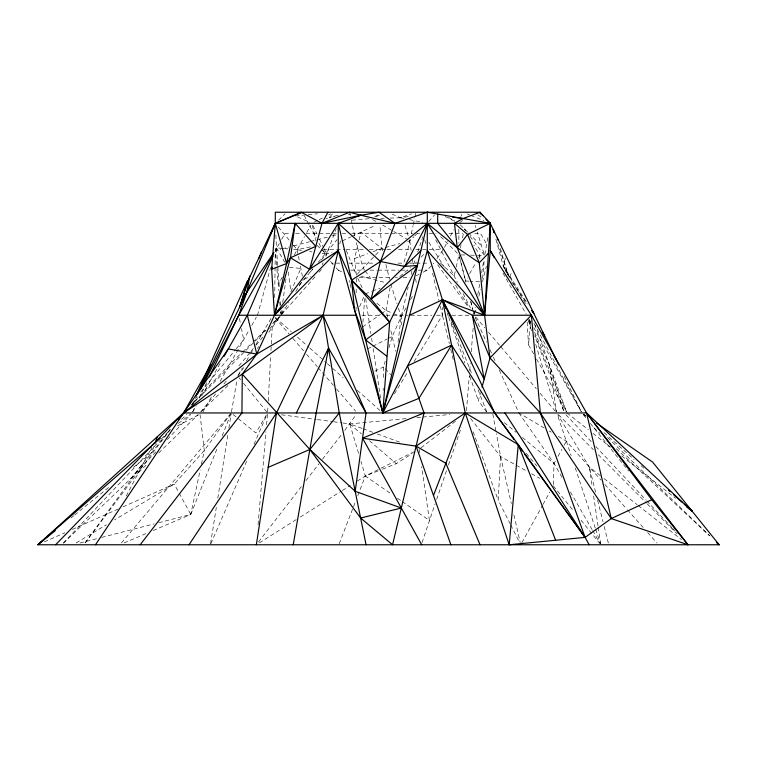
<?xml version="1.0" encoding="UTF-8"?>
<svg xmlns="http://www.w3.org/2000/svg" width="757" height="757" viewBox="0 0 757 757"><rect width="100%" height="100%" fill="white"/><g stroke="black" fill="none" stroke-linecap="round" stroke-linejoin="round"><path stroke-width="0.57" stroke-dasharray="3.79 2.84" d="M356.027 310.521L356.055 306.982M356.178 292.808L356.225 288.086M356.273 282.191L356.31 278.642M274.706 297.605L275.293 248.305M383.184 390.517L383.231 388.152M383.43 377.525L383.619 366.899L385.209 361.259M553.31 484.65L554.039 463.502L555.723 460.464M267.666 411.78L267.978 405.894M268.233 401.182L270.703 355.27M270.959 350.557L272.35 324.658M510.246 524.005L498.182 500.14L500.585 456.547L496.374 433.6M362.934 322.255L364.742 297.501M466.463 410.606L469.331 375.283M469.709 370.57L470.286 363.511M471.242 351.74L473.153 328.188M258.061 524.762L265.991 431.783M266.596 424.724L267.495 414.136M482.625 278.358L484.215 260.162M533.666 353.945L528.5 344.795L530.837 320.921M398.04 342.032L401.182 316.852L408.155 287.121M281.112 314.07L281.604 310.569M282.74 302.384L285.976 279.002M210.588 543.602L216.313 507.436M217.798 498.106L227.961 433.95M228.888 428.121L231.103 414.126M231.491 411.799L237.102 379.512M474.402 314.089L475.604 307.191M477.818 294.549L480.023 281.897L470.05 281.244M481.622 272.757L483.818 260.181M484.821 254.456L488.246 234.85M387.66 317.249L386.07 310.465L390.357 286.288M460.379 248.059L461.079 244.681M462.489 237.916L463.435 233.402M153.169 530.534L190.764 514.467L200.208 469.917M201.419 464.202L204.324 450.491L199.98 414.126M410.095 239.297L407.881 249.441L403.131 265.149M411.325 233.658L413.057 225.766M413.303 224.64L414.779 217.874M415.025 216.748L415.763 213.36M455.203 271.583L454.2 276.04L439.902 262.509M456.206 267.117L458.714 255.951M339.77 244.085L340.527 240.84M411.108 274.545L411.912 271.11M346.299 250.501L356.339 275.103L354.503 258.572L358.052 244.227M359.14 239.818L361.051 232.096L381.869 248.476L382.446 250.766M474.478 314.127L475.86 308.553M478.907 296.29L480.563 289.6M482.502 281.793L486.382 266.18M505.383 258.109L503.263 265.972L506.66 273.003M486.543 412.007L478.367 400.595L480.506 392.732M257.484 315.243L270.609 267.59M389.013 347.728L392.192 336.458L401.182 316.852L406.14 307.758M413.625 264.288L415.479 258.752M417.694 252.109L422.86 236.61M422.056 542.551L435.133 503.821M436.647 499.393L446.526 470.58M448.428 465.035L461.335 427.364M153.983 446.223L151.779 452.525L132.484 468.148M325.832 256.169L336.193 228.803M339.259 543.677L353.14 507.654M353.566 506.565L355.667 501.106M357.768 495.655L365.338 476.011L360.947 461.287M158.781 522.708L190.764 514.467L217.344 447.889M222.142 435.881L230.857 414.051M322.245 264.713L323.144 262.575M281.405 314.174L284.121 307.787M290.896 291.805L300.841 268.375L287.603 267.316M359.594 306.736L364.098 296.101M275.851 235.001L276.456 247.851L275.293 250.576L276.835 268.215M210.872 543.687L247.444 459.414M254.002 444.293L267.136 414.041M191.814 405.449L193.726 401.153M509.546 277.005L511.846 271.924M192.656 411.893L195.192 406.585M199.242 398.087L206.85 382.153M192.552 404.475L196.167 396.999M193.328 403.5L197.113 396.148M126.239 496.024L151.845 447.132M444.473 247.369L447.747 241.171M450.472 236.004L453.746 229.806M460.833 216.37L461.921 214.297M279.191 286.648L278.983 283.213L282.21 277.251M294.331 254.901L304.503 236.525M410.54 299.687L413.294 294.634M557.956 456.405L561.883 449.308M564.116 445.248L566.359 441.189L557.133 414.041M521.876 542.703L542.428 505.468M542.996 504.436L549.847 492.031M468.943 281.169L465.621 280.951L467.324 277.885M469.595 273.788L475.841 262.547M478.689 257.437L479.824 255.393L473.882 245.202M306.774 232.465L310.748 225.349M279.314 243.451L275.293 250.576L280.97 249.11M281.613 239.373L285.058 233.27L290.906 233.27M192.723 411.94L196.214 405.752M201.911 395.674L220.845 362.13M202.895 411.94L211.515 396.668M220.136 381.405L248.864 330.506M251.74 325.415L256.339 317.278M238.294 375.037L242.391 367.94M246.489 360.852L250.009 354.768M250.595 353.756L253.519 348.684M255.866 344.634L271.687 317.268M266.426 414.95L255.847 432.938L233.109 414.439M394.454 393.82L407.985 371.659M414.136 361.581L442.419 315.243L442.419 307.503M281.566 314.25L288.947 302.412M295.722 291.559L303.103 279.712M344.757 430.43L355.998 414.779M436.969 258.582L442.741 250.349M237.707 376.049L243.792 367.495M257.304 348.494L258.657 346.592M268.792 332.342L279.598 317.145M231.292 412.953L204.324 450.491L174.214 484.073L114.562 519.879M85.077 542.864L141.871 464.845M85.115 542.883L170.126 429.721L167.458 432.029M258.515 541.974L301.636 486.202M305.951 480.629L318.886 463.89M322.482 459.244L341.89 434.149M63.446 543.138L130.592 478.859L170.353 429.437M200.671 392.145L235.531 349.62M236.279 348.722L243.697 339.666L241.464 328.566M299.346 285.181L312.915 268.792M318.186 262.414L337.026 239.647M200.586 412.054L215.613 393.952M223.873 384.007L227.63 379.484M238.89 365.905L250.16 352.336M250.908 351.428L255.421 346.006M256.169 345.097L262.925 336.96M269.691 328.812L280.951 315.243L280.648 311.714M121.404 542.958L229.759 414.76M428.755 221.612L434.575 214.789M332.389 214.004L329.276 217.543L326.012 218.631M281.727 314.363L315.215 276.579M319.104 272.179L321.403 269.587M310.19 272.009L313.341 268.584M321.214 260.03L326.731 254.04L331.963 252.46M423.229 272.198L427.298 270.145L433.761 263.152M130.592 478.859L156.179 451.475M167.373 439.486L190.556 414.666M63.37 543.053L160.418 440.016M161.232 439.164L170.126 429.721M190.915 405.241L229.901 364.098L241.814 352.696M414.817 263.748L416.378 262.102M421.053 257.162L424.951 253.046M357.134 274.271L374.696 255.961M375.491 255.137L381.869 248.476L384.102 247.87M194.426 402.099L245.173 351.153M246.006 350.321L254.324 341.965M255.156 341.133L265.972 330.27M272.634 323.589L279.286 316.909L272.444 323.381M407.54 241.483L409.774 240.877L413.947 236.695M414.779 235.862L418.119 232.513M201.523 411.316L228.453 385.076M138.54 472.529L147.785 463.549M158.696 452.941L198.164 414.59M278.567 220.155L285.115 213.815M242.666 351.882L252.024 342.93M252.876 342.117L265.641 329.901M181.472 419.34L186.714 414.552M399.762 276.551L410.559 267.628M70.931 517.987L73.684 515.754M74.602 515.006L110.437 485.994M420.987 447.832L456.111 420.788M178.387 423.428L190.319 414.353M459.726 222.624L462.574 220.552M362.584 326.967L380.459 314.41M381.386 313.758L386.07 310.465L392.542 313.199M259.358 542.873L296.356 519.529M300.349 517.012L341.341 491.151M342.344 490.517L350.34 485.474M357.342 481.055L365.338 476.011L380.109 468.659M382.399 469.208L396.271 463.681L412.177 453.642M76.145 542.949L106.482 524.743M177.393 425.936L199.205 414.581M416.123 275.785L419.17 274.252M367.703 348.788L371.782 346.734M372.804 346.214L387.092 339.022M388.104 338.511L392.192 336.458M313.985 222.265L318.186 220.155M319.236 219.625L322.387 218.044M328.689 214.874L330.79 213.815M381.168 468.138L413.871 451.872M374.791 371.223L383.619 366.899M374.649 216.634L379.815 214.193M304.172 279.21L310.569 276.201M342.372 240.877L350.68 236.969M351.712 236.487L375.586 225.274M44.322 541.889L64.809 532.767M72.36 529.408L118.735 508.77M123.013 506.868L174.214 484.073L178.633 492.182M124.167 542.93L146.726 533.288M378.14 470.911L365.338 476.011L390.593 493.517M365.006 293.971L371.441 291.473M372.52 291.057L380.023 288.143M354.503 258.572L367.637 253.727M373.116 251.703L381.869 248.476L379.929 225.605M375.926 216.606L380.251 215.016M390.139 218.063L400.519 217.779L411.59 213.815M385.218 247.567L399.734 243.612M338.284 215.187L329.276 217.543L334.887 216.474M282.106 248.816L288.919 247.056M293.461 245.883L309.367 241.776M310.502 241.483L316.18 240.016M317.315 239.723L327.535 237.083M332.077 235.91L336.619 234.736M79.968 543.006L97.104 538.587M101.665 537.413L154.21 523.882M293.688 249.422L297.132 249.734L311.543 246.621M392.06 214.08L400.519 217.779L411.042 216.171M348.39 214.363L350.642 214.032M295.419 215.934L303.585 215.149M308.26 214.695L317.599 213.805M342.845 422.993L349.791 423.92L406.272 418.602M416.861 417.609L421.564 417.164M422.737 417.05L449.8 414.505M351.967 220.192L370.523 218.593M380.913 218.309L384.367 218.215M295.571 233.27L301.418 233.27M306.083 233.27L336.458 233.27M342.296 233.27L345.817 233.27M351.683 233.27L412.688 233.27M417.381 233.27L419.728 233.27M429.087 233.27L436.098 233.27M448.948 233.27L462.962 233.27M474.648 233.27L480.487 233.27L487.385 245.486M323.305 249.441L345.069 249.441M346.214 249.441L364.675 249.441M369.35 249.441L385.692 249.441M386.865 249.441L392.703 249.441M398.542 249.441L411.316 249.441M415.896 249.441L443.384 249.441M330.497 261.326L331.784 263.152L339.827 263.152M349.015 263.152L373.39 263.152M398.031 263.152L403.897 263.152M409.641 263.152L429.172 263.152M336.099 267.817L338.256 270.145L341.653 270.145M350.728 270.145L364.335 270.145L361.657 263.152L356.187 242.675M370.097 270.145L377.014 270.145M378.159 270.145L398.911 270.145M401.21 270.145L408.014 270.145M418.224 270.145L427.298 270.145M359.13 277.327L389.618 277.327M395.324 277.327L397.548 277.327M403.093 277.327L409.745 277.327M361.808 315.243L381.613 315.243M386.269 315.243L408.402 315.243M410.739 315.243L431.859 315.243M436.552 315.243L442.419 315.243L449.355 343.65M451.834 315.243L471.233 315.243M461.287 254.891L464.76 254.986M470.551 255.147L476.342 255.298M477.506 255.336L483.657 255.573M277.715 265.537L276.456 247.851L287.944 248.892M281.49 414.808L316.218 419.444M317.382 419.596L332.427 421.602M333.582 421.763L341.691 422.841M293.366 245.173L297.132 249.734L303.964 250.728M309.651 251.551L311.931 251.882M322.179 253.377L326.731 254.04L324.166 248.741M400.519 217.779L403.869 218.47M409.452 219.625L422.832 222.397M360.786 276.248L386.316 282.834M358.581 453.358L349.791 423.92L361.903 428.348M363 428.746L372.908 432.361M377.308 433.969L401.532 442.817M467.372 214.004L469.558 214.893M470.646 215.338L483.723 220.656M393.621 313.663L401.182 316.852L401.484 324.952M297.473 216.852L309.821 222.397M445.144 216.455L454.579 221.205M338.256 270.145L342.315 272.198M372.567 219.644L377.686 222.274M470.655 418.517L500.585 456.547L526.408 470.901M531.575 473.768L539.845 478.358M448.636 217.486L454.72 220.987M382.739 225.075L392.751 230.932M393.754 231.51L407.768 239.704M499.26 370.003L518.914 412.953L544.151 427.97M549.194 430.979L551.219 432.181M558.288 436.382L566.359 441.189L600.963 480.07M477.809 214.846L482.597 218.101M397.387 498.229L401.267 500.916M402.241 501.588L429.437 520.447L421.668 466.757M583.884 414.306L585.814 415.65M376.91 303.292L386.07 310.465M566.993 412.953L588.331 429.711M592.968 433.354L610.596 447.198M621.734 455.941L675.547 498.201M600.358 475.68L589.296 466.955L557.966 414.959M604.048 478.585L637.243 504.768M638.17 505.496L681.508 539.675M504.342 422.624L516.085 432.285M522.415 437.489L554.039 463.502L562.233 477.724M349.791 423.92L361.411 433.865M369.454 440.744L396.271 463.681M275.491 317.59L291.322 331.661M297.482 337.13L308.913 347.293M309.793 348.078L326.494 362.925M327.374 363.71L331.774 367.618M332.654 368.394L343.205 377.781M357.276 390.29L380.137 410.616M583.704 414.533L585.473 416.104M604.001 432.625L634.006 459.385M641.065 465.678L644.595 468.829M317.079 245.429L320.59 248.561M321.47 249.337L326.731 254.04M593.838 427.752L599.894 433.401M616.312 448.731L709.64 535.89M583.647 414.59L585.35 416.227M607.511 437.518L709.773 535.757M460.379 224.914L467.656 232.153M468.479 232.976L481.622 246.044M440.631 236.591L458.136 254.002M558.42 414.628L593.299 449.667M598.285 454.664L646.45 503.055M647.273 503.888L677.174 533.922M565.943 414.675L591.804 442.249M595.844 446.554L645.948 499.97M646.752 500.831L671.8 527.534M672.613 528.395L675.036 530.979M331.784 263.152L333.222 264.704M385.199 368.65L390.744 374.772M604.862 484.442L626.645 508.922M627.43 509.792L643.772 528.159M647.661 532.531L657 543.015M275.16 317.902L288.966 333.894M292.798 338.341L303.538 350.775M306.604 354.323L317.344 366.767M318.11 367.656L333.459 385.417M336.524 388.975L355.705 411.183M475.718 317.032L484.802 327.79M488.587 332.276L499.951 345.722M500.708 346.621L536.316 388.748M540.101 393.233L556.007 412.063M526.304 453.434L536.789 466.028M278.302 226.968L289.6 240.622M365.073 271.044L370.22 277.327M239.165 377.847L240.622 379.654M243.536 383.25L266.871 412.054M553.272 485.824L573.768 511.212M581.083 520.286L600.84 544.766M583.344 414.694L586.845 419.047M590.337 423.4L628.67 471.053M465.773 230.734L464.372 228.888L465.564 230.932M469.955 236.26L484.612 255.611L477.222 231.973M437.641 264.836L468.678 307.635M322.804 250.349L326.655 255.838M511.76 281.85L527.146 303.869M518.914 412.953L554.039 463.502M526.191 301.579L503.263 265.972L495.636 238.275M428.841 242.268L444.378 267.259M455.563 285.247L469.226 307.247M525.481 303.481L503.263 265.972L510.511 279.522M570.418 491.946L592.069 529.531M592.655 530.543L599.676 542.731M276.456 247.851L284.67 262.196M503.008 273.154L526.191 314.212M529.096 319.359L530.837 322.444M533.742 327.582L581.357 411.931M536.543 359.036L566.416 411.94M179.182 493.195L190.764 514.467M533.95 323.305L581.385 411.912M304.163 215.338L309.074 224.64M309.622 225.671L316.161 238.067M318.896 243.243L321.072 247.369M435.739 239.865L457.36 282.238M463.142 293.584L470.513 308.023M510.767 525.046L519.69 542.693M564.23 376.333L581.433 411.912M312.906 225.444L317.003 233.913M319.558 239.212L323.655 247.681M357.787 278.245L362.594 288.729M528.717 319.492L530.666 323.741M534.556 332.238L549.156 364.098L563.984 411.846L534.792 336.099M475.178 317.391L486.486 342.088M489.921 349.602L492.873 356.045M493.365 357.115L495.324 361.411M529.001 320.665L530.789 325.008M534.811 334.783L566.539 411.874L535.029 325.236M451.115 321.744L452.421 325.037M452.856 326.135L471.564 373.39M478.083 389.874L486.789 411.855M528.878 320.731L530.988 326.22M473.144 431.717L498.182 500.14M447.16 313.057L448.343 316.388M448.74 317.495L464.94 362.925M469.681 376.22L478.367 400.595M566.359 441.189L571.175 455.667M575.254 467.921L595.276 528.064M595.655 529.171L600.471 543.649M497.529 242.666L508.363 275.813L500.216 247.87M390.763 283.979L397.009 303.699M398.4 308.08L401.182 316.852M475.188 225.482L475.869 227.649M404.986 225.52L408.411 236.487M528.49 320.854L531.944 332.086M535.729 344.444L556.414 411.836M459.546 257.106L465.621 280.951M458.969 254.835L465.867 282.191M470.75 301.56L472.765 309.547L470.769 301.523M595.598 492.126L589.296 466.955L592.22 486.694M597.604 500.14L603.045 521.876M604.19 526.456L608.486 543.621M385.89 264.515L389.609 279.399M450.737 349.327L453.235 359.556M390.858 330.809L395.665 351.22M312.404 225.529L316.038 241.01M424.762 239.761L425.775 244.085M432.597 273.268L438.965 300.491M440.3 306.169L442.419 315.243M500.585 456.547L511.316 503.519M513.937 514.978L520.21 542.476M349.781 213.36L350.273 215.613M351.257 220.126L352.251 224.64M352.497 225.766L354.711 235.91M239.449 318.574L240.565 324.128M297.132 249.734L298.22 255.213M298.438 256.311L299.318 260.701M300.406 266.18L302.422 276.314M492.807 414.107L496.166 432.455M349.602 280.383L350.027 282.702M350.245 283.866L351.097 288.512M415.593 278.699L416.369 283.137M549.156 364.098L556.584 411.789M593.602 495.986L598.087 526.181M598.257 527.345L600.67 543.602M365.678 298.504L370.93 333.686M371.611 338.247L372.463 343.943M373.154 348.523L379.853 393.413M380.023 394.567L380.544 398.012M419.141 449.251L419.652 452.752M409.774 240.877L411.098 250.217M412.262 258.392L413.095 264.231M288.228 271.981L290.745 290.641M276.939 269.388L278.794 290.546M279.825 302.308L280.128 305.837M277.8 266.71L278.983 283.213M280.109 301.513L280.317 304.948M280.743 311.808L280.885 314.098M527.165 322.056L528.5 344.795M479.824 255.393L479.843 258.856M458.808 229.153L458.893 243.158M473.91 314.098L473.049 310.682L473.91 314.098"/><path stroke-width="1.14" d="M558.666 364.817L490.252 223.324L427.298 212.234L395.022 223.324L378.983 212.234L360.928 215.234L338.256 223.324L338.256 250.576L274.488 315.243L286.61 263.54L290.489 257.787L315.783 246.299L295.164 223.324L290.489 257.787L274.488 315.243L256.774 354.049L242.278 374.1L241.937 412.953L140.168 544.766M275.293 225.595L275.293 212.234L480.089 212.234L490.252 223.324L484.594 315.243L489.978 357.919L482.039 387.12M514.012 439.552L494.7 412.953L451.579 345.145L418.933 398.39L382.777 412.953L389.666 322.179L417.4 265.452L404.749 266.407L380.449 261.506L338.256 223.324L309.604 269.284L274.488 315.243L271.649 269.284L275.293 223.324L301.182 212.234L321.971 223.324L360.928 215.234L395.022 223.324L380.449 261.506L371.129 299.062L389.666 322.179L365.631 339.95L386.657 356.027M409.565 315.243L442.419 299.763L472.377 315.243L489.978 357.919L540.337 412.953L611.259 518.573L687.962 544.766L651.749 499.743L611.259 518.573L585.095 537.394L509.187 544.766L518.271 444.624L494.7 412.953L442.419 299.763L427.298 250.576L427.298 212.234M596.478 423.059L652.685 462.139L719.15 544.766L37.85 544.766L183.601 412.953L242.278 374.1L309.85 449.488L360.625 518.034L401.324 508.032L355.184 491.293L366.057 412.953L323.125 315.243L338.256 250.576L309.604 269.284L290.489 257.787M256.358 544.766L276.485 412.953L323.125 315.243L339.268 412.953L366.057 544.766M293.214 544.766L316.218 412.953L328.547 348.078L366.057 412.953M209.386 376.844L238.777 315.243L246.886 292.107L249.876 275.898L239.893 306.576L243.565 297.927M272.085 267.079L271.649 269.284L286.61 263.54L295.164 223.324M338.256 223.324L382.777 412.953L427.298 223.324L457.285 247.785L479.257 262.783L484.594 315.243L442.419 299.763L382.777 412.953L338.256 250.576L351.598 280.156L389.666 322.179M451.579 345.145L407.578 365.886L424.024 412.953L392.552 544.766L360.625 518.034M246.839 283.26L275.293 223.324L301.437 212.679M309.604 269.284L321.971 223.324L327.876 212.234M382.777 412.953L427.298 250.576L484.594 315.243L490.252 250.576L490.252 223.324L486.013 219.36M155.081 443.072L157.276 436.77M433.487 495.447L465.271 412.953L442.419 299.763L484.177 379.257L472.377 315.243L531.386 315.243L586.561 412.953L651.749 499.743M245.041 293.508L239.893 306.576L247.416 280.97L196.129 395.788M258.78 258.676L261.354 252.147M197.681 393.877L246.886 292.107L275.293 223.324L490.252 223.324L488.341 222.019M270.23 235.219L275.293 223.324L286.61 263.54M224.091 356.386L247.321 315.243L272.965 255.961M296.356 412.953L328.547 348.078M200.359 389.846L238.777 315.243L272.974 254.683M404.749 266.407L427.298 223.324L484.594 315.243L457.285 247.785L454.455 223.324L463.019 218.527L480.089 212.234M210.9 364.609L183.601 412.953L95.477 544.766M189.023 544.766L276.485 412.953M246.886 292.107L273.968 252.507M178.425 419.397L185.087 411.146M268.177 467.343L309.85 449.488L339.268 412.953M274.488 315.243L279.759 308.865M488.407 253.33L479.257 262.783L467.561 234.443L454.455 223.324M55.639 544.766L185.228 411.24L183.601 412.953L586.561 412.953L692.248 511.316L686.675 506.944M489.978 357.919L531.386 315.243L490.252 250.576L494.312 257.758M427.298 223.324L380.449 261.506L351.598 280.156L371.129 299.062L420.845 250.775M160.361 438.208L37.85 544.766L55.308 530.629M242.278 374.1L323.125 315.243L256.774 354.049L183.601 412.953L228.311 348.92L256.774 354.049L247.321 315.243M371.129 299.062L417.4 265.452M589.164 544.766L585.095 537.394L518.271 444.624L465.271 412.953L416.104 446.138L362.556 438.18L421.715 544.766M490.252 223.324L467.561 234.443L457.285 247.785L437.707 223.324L437.707 214.07M362.556 438.18L424.024 412.953M321.971 223.324L349.535 212.234L360.928 215.234M238.777 315.243L355.979 315.243M452.695 217.145L463.019 218.527M480.023 213.408L483.326 215.764M668.422 490.072L670.182 491.643M673.711 494.794L682.54 502.657M684.3 504.238L692.248 511.316M309.85 449.488L355.184 491.293M687.962 544.766L586.561 412.953L611.259 518.573M516.776 443.356L522.302 450.954M524.364 453.803L585.095 537.394L540.337 412.953L531.386 315.243L532.199 317.457M531.821 310.578L533.836 313.445L531.925 310.484M504.928 412.953L585.095 537.394M542.296 331.869L544.699 335.928M553.783 355.506L556.14 359.594M480.033 544.766L445.873 463.293L416.104 446.138L450.869 544.766M445.901 308.553L442.419 299.763L444.397 305.308M518.271 444.624L555.638 540.252M365.631 339.95L354.541 309.992L351.598 280.156M465.271 412.953L509.187 544.766M494.283 232.721L493.195 229.409L494.113 232.73M497.264 237.812L497.917 240.045M719.15 544.766L716.557 542.343L719.15 544.766"/></g></svg>
